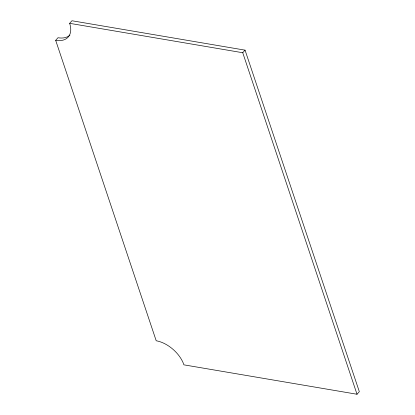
<?xml version="1.0" encoding="UTF-8"?>
<svg xmlns="http://www.w3.org/2000/svg" width="415" height="415" viewBox="0 0 415 415"><rect width="100%" height="100%" fill="white"/><g stroke="black" fill="none" stroke-linecap="round" stroke-linejoin="round"><path stroke-width="0.62" d="M69.653 23.333L71.961 20.75L245.058 50.153L359.323 391.667L357.014 394.25L183.923 364.847A25.963 15.547 41.8 0 0 156.206 340.772L55.677 40.322A25.963 15.547 41.8 0 0 69.653 23.333L242.744 52.736L245.058 50.153M55.677 40.322L57.986 37.739A25.963 15.547 41.8 0 0 69.891 35.109M242.744 52.736L357.014 394.25"/></g></svg>
